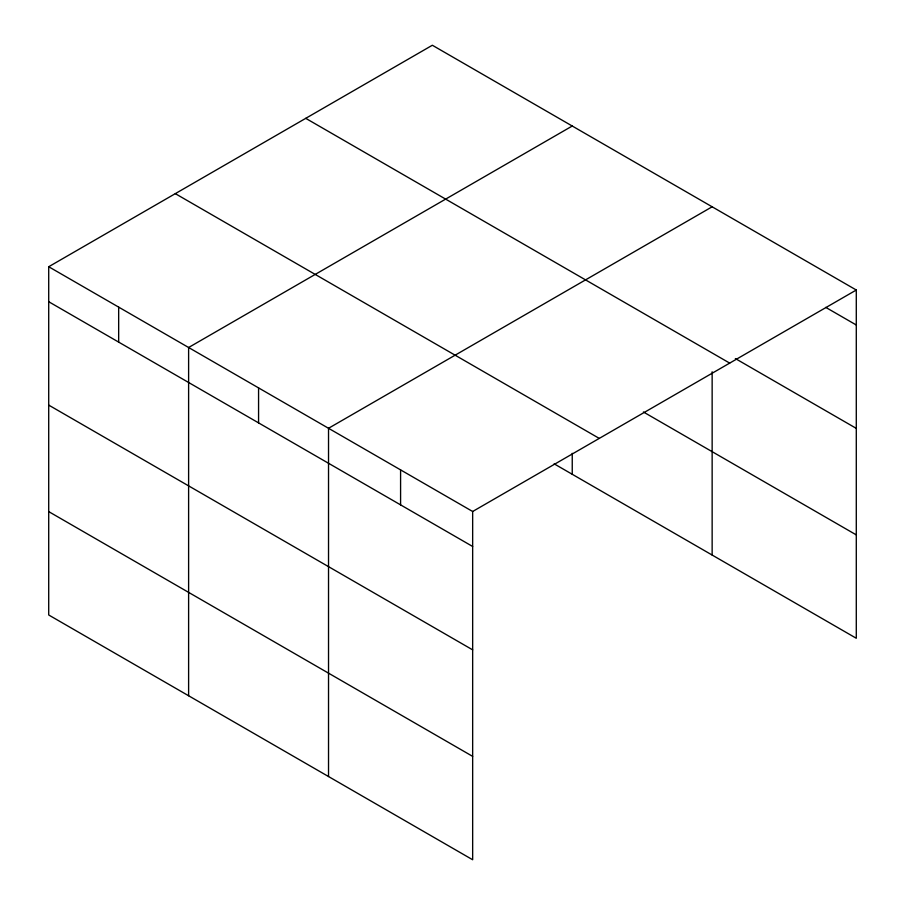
<?xml version="1.0" encoding="UTF-8"?>
<svg xmlns="http://www.w3.org/2000/svg" width="905" height="905" viewBox="0 0 905 905"><rect width="100%" height="100%" fill="white"/><g stroke="black" fill="none" stroke-linecap="round" stroke-linejoin="round"><path stroke-width="1.36" d="M48.712 266.737L472.659 511.495L472.659 859.75L48.712 614.981L48.712 266.737L432.341 45.25L856.288 290.019L856.288 638.263L554.154 463.835M572.243 126.021L188.613 347.509L188.613 695.753M712.144 206.793L328.526 428.28L328.526 776.535M472.659 511.495L856.288 290.019M825.745 307.372L856.288 324.997M735.358 358.561L856.288 428.382M305.743 118.34L729.69 363.109M643.398 411.979L856.288 534.889M175.31 193.647L599.257 438.405M48.712 301.716L472.659 546.484M48.712 405.101L472.659 649.858M48.712 511.608L472.659 756.376M712.144 371.785L712.144 555.048M572.243 453.315L572.243 474.277M400.587 469.887L400.587 504.877M258.57 387.894L258.57 422.873M118.668 307.123L118.668 342.101"/></g></svg>
